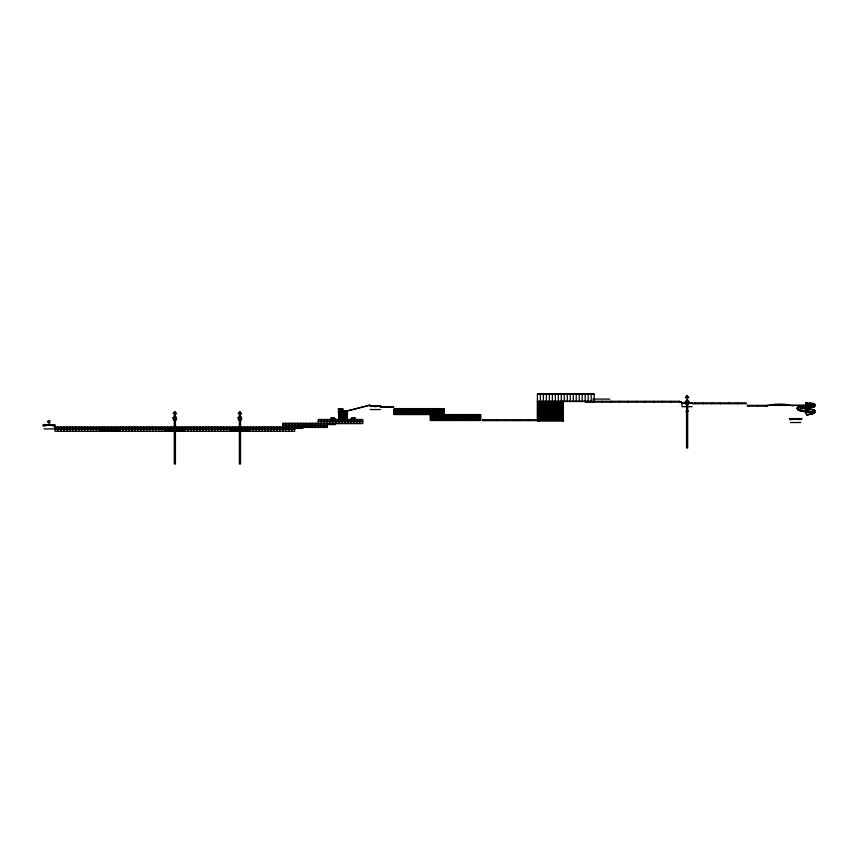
<?xml version="1.0" encoding="UTF-8"?>
<svg xmlns="http://www.w3.org/2000/svg" width="858" height="858" viewBox="0 0 858 858"><rect width="100%" height="100%" fill="white"/><g stroke="black" fill="none" stroke-linecap="round" stroke-linejoin="round"><path stroke-width="1.29" d="M557.067 411.25L557.464 411.743M559.888 411.486L560.081 412.033L560.145 411.314M815.003 405.523L814.671 404.869A8.462 0.643 5.1 0 0 807.678 403.775L805.876 403.614C805.351 409.223 806.188 399.796 805.876 403.614M351.04 418.286L355.062 417.921M805.705 411.39C805.147 412.827 807.314 406.799 804.429 408.483A7.443 0.997 7.8 0 1 798.659 406.992L798.541 406.692A1.491 1.48 18.2 0 0 797.468 407.25M806.005 408.665L804.343 408.558A7.036 0.944 7.8 0 1 799.055 407.003L798.959 406.735M806.574 408.858L807.625 408.858A7.293 0.558 5.1 0 1 813.652 409.802L814.306 409.995A1.48 1.469 -18.2 0 1 815.036 410.95L814.843 412.269A1.759 1.748 -18.2 0 1 813.802 412.955L813.159 412.891A7.057 0.536 5.1 0 0 807.324 411.979L806.198 411.958L806.145 405.641M805.737 410.8L803.882 410.51L805.78 410.381M806.005 411.368L806.284 408.773M338.46 409.427L338.417 408.73L338.277 409.427M351.233 418.264L355.212 418.103M560.102 411.432L559.748 411.937A1.92 0.815 0 0 0 559.008 411.894L557.282 412.055M687.237 400.632L686.582 400.632L687.108 399.163L687.644 400.632L686.7 400.632L687.108 399.163L687.526 400.632L687.108 401.094L687.183 399.667M797.136 408.033L797.49 407.185M812.118 406.317L813.856 406.96L814.81 405.748A1.737 1.727 -18.2 0 0 814.875 404.633M814.982 405.448L814.489 406.499A8.087 1.083 -7.8 0 1 810.091 407.872M294.669 427.155L294.669 428.389L302.96 428.389L302.96 427.155M327.209 423.326L327.209 424.549L335.499 424.549L335.499 423.326M544.219 408.129L541.72 408.419A1.384 0.59 0 0 1 542.631 408.322L542.996 408.322A1.384 0.59 0 0 1 543.661 408.451M541.419 408.365L544.294 408.151M551.415 404.74L551.383 404.633A1.92 0.815 0 0 0 550.686 404.601L548.712 404.665L551.898 404.536M551.555 416.527L551.362 416.87A1.92 0.815 0 0 0 550.664 416.849L549.163 416.956L551.726 416.559M559.706 410.671L557.014 410.757L559.877 410.65M557.539 410.853L556.981 410.692M815.003 411.797L814.392 412.795A7.99 1.073 -7.8 0 1 811.604 413.803M174.785 411.432L173.166 413.771L176.566 413.771L175.053 411.776M239.865 411.432L238.245 413.771L241.645 413.771L239.79 411.776M687.033 395.399L685.413 397.737L688.813 397.737L687.301 395.752M814.735 404.922L814.424 403.861M240.358 416.666L239.403 416.666L239.403 415.647L240.476 415.647L239.403 415.647M813.127 406.842A8.333 1.126 -7.8 0 0 814.692 406.145L814.542 405.695A8.419 0.643 5.1 0 0 807.592 404.611L805.812 404.45M544.304 408.344L543.264 408.194M548.637 416.731L549.281 416.849M548.712 416.934L549.195 416.902M557.625 411.894L557.067 411.904M814.349 406.617L814.585 404.45A8.344 0.643 5.1 0 0 807.689 403.378L805.919 403.228M175.397 415.647L174.335 415.647L175.397 415.647L174.86 417.127L174.346 415.701L175.386 415.701M240.476 416.666L239.532 416.666L239.94 415.186L240.476 416.666L239.403 416.666M803.882 410.51L801.983 410.167A8.559 1.148 7.8 0 1 797.318 408.708L797.157 407.958L798.348 409.609M800.224 408.033L805.952 406.906L806.177 408.719M814.21 412.891L814.253 412.355A8.14 0.622 5.1 0 0 807.517 411.314L806.273 411.239M814.446 403.925L814.07 403.625A1.501 1.491 -18.2 0 0 812.848 403.571L809.995 403.281M814.328 406.51L813.985 406.831A1.501 1.491 -18.2 0 1 812.762 406.778L812.108 406.145M797.565 408.655L797.876 409.792A7.851 1.062 7.8 0 0 803.882 411.443L805.63 411.765M797.468 408.247L797.146 408.397A1.748 1.737 18.2 0 0 797.747 409.523L798.015 409.363A8.044 0.611 -5.1 0 1 798.712 409.169M814.993 411.003A1.405 1.394 -18.2 0 0 814.296 410.092L813.384 410.167A7.325 0.987 -7.8 0 1 812.88 410.456M814.188 412.827L813.684 413.202A7.207 0.965 -7.8 0 1 808.182 414.714C805.458 417.149 806.241 409.084 806.263 413.481M559.706 411.625L558.419 411.84A1.384 0.59 0 0 1 557.325 411.475A1.384 0.59 0 0 0 558.419 411.926M694.755 402.863L692.567 403.721L746.181 403.721L746.181 402.863L694.755 402.863L694.755 403.721M765.443 406.134C774.291 403.378 784.351 403.528 793.264 405.898M804.257 405.898L805.683 405.373L791.837 405.373M560.092 411.743L557.346 411.915M814.328 410.07L813.792 410.221A7.733 1.04 -7.8 0 1 813.255 410.521M347.007 410.993L369.937 405.137L347.007 410.993L347.007 412.215L338.706 412.215M551.126 404.526L550.096 404.633A1.384 0.59 0 0 1 549.431 404.515M549.163 416.559A1.384 0.59 0 0 0 550.075 416.795L551.104 416.677M799.366 406.874C797.661 406.971 806.627 403.871 805.952 406.906M798.562 406.628L802.991 405.855M800.889 408L806.005 407.346M806.788 408.483L808.3 408.194M294.884 427.702L298.809 428.389L302.735 427.702M335.274 423.863L331.349 424.549L327.424 423.863M559.084 410.628L559.856 410.564M813.052 409.888L813.931 409.92M347.007 411.529L342.857 412.215L338.191 411.529M330.191 420.72L334.867 421.407L339.007 420.72M347.007 420.72L351.147 421.407L355.813 420.72M806.777 408.655L806.606 407.271L808.901 406.896A5.566 0.751 -7.8 0 0 811.55 406.166M806.112 412.14L808.933 411.679A6.135 0.826 -7.8 0 0 810.124 411.411M806.134 412.387L808.837 411.947A5.824 0.783 -7.8 0 0 809.973 411.701M806.209 411.819L807.389 411.851A7.465 0.568 5.1 0 1 813.556 412.805L813.277 413.256A6.778 0.912 -7.8 0 1 808.107 414.682L806.52 414.907L808.3 414.221M806.541 414.725L808.29 414.478A7.99 1.073 -7.8 0 0 810.049 414.157M806.606 407.271L808.826 406.478A5.534 0.74 -7.8 0 0 811.464 405.748M537.43 394.197L594.144 394.197M685.671 397.372L688.556 397.372M592.857 399.067L609.813 399.109M686.582 399.624L687.644 399.624M686.582 400.632L687.644 400.632M537.43 401.287L679.461 401.287L681.649 402.145L585.188 402.145L585.188 393.994M537.43 401.49L594.144 401.49L594.144 393.994L537.43 393.994L537.43 420.72L563.663 420.742M688.684 401.533L685.542 401.533L685.542 403.893L688.684 403.893L688.813 401.287L685.413 401.287L688.813 401.716M537.43 402.145L563.138 402.145M537.43 402.499L563.138 402.499M681.649 402.767L685.939 402.767M688.524 402.767L692.567 402.767M682.228 402.906L686.025 402.863M688.373 402.906L691.838 402.906M681.649 403.174L685.799 403.174M688.427 403.174L692.567 403.174M537.43 403.71L563.138 403.71M685.853 403.732L688.373 403.732M537.43 404.622L563.138 404.622M537.43 404.933L563.138 404.933M767.513 405.373L767.513 406.134L747.436 406.134L747.436 405.373L805.683 405.373M369.862 405.641L380.78 405.641M370.431 405.78L380.212 405.78M537.43 405.845L563.138 405.845M369.862 406.038L380.78 406.038M537.43 406.145L563.138 406.145M372.286 406.209L378.357 406.209M374.067 406.606L376.576 406.606M692.192 406.681L682.035 406.681L682.035 403.174M537.43 407.357L563.138 407.357M537.43 408.269L563.138 408.269M537.43 408.569L563.138 408.569M370.248 409.545L380.405 409.545M537.43 409.792L563.138 409.792M394.047 410.038L444.337 410.038M394.047 410.296L444.337 410.296M537.43 410.703L563.138 410.703M537.43 411.003L563.138 411.003M338.706 411.261L346.836 411.261M394.047 411.454L444.337 411.454M394.047 411.711L444.337 411.711M338.191 411.872L346.857 411.754M338.706 412.022L346.857 412.022M537.43 411.915L563.138 411.915M537.43 412.215L563.138 412.215M338.728 412.526L346.868 412.526M338.728 412.795L346.868 412.795M239.897 412.902L239.897 415.476M394.047 412.87L444.337 412.87M537.43 413.127L563.138 413.127M338.738 413.288L346.889 413.288M173.423 413.395L176.308 413.395M238.503 413.395L241.388 413.395M537.43 413.438L563.138 413.438M338.738 413.556L346.889 413.556M338.76 414.049L346.9 414.049L347.007 421.407M338.76 414.317L346.9 414.317M394.047 414.285L444.337 414.285M537.43 414.35L563.138 414.35M537.43 414.65L563.138 414.65M430.351 414.822L480.63 414.822M338.771 415.09L346.911 415.09M174.914 415.476L174.817 412.902M239.414 415.701L240.465 415.701M338.781 415.851L346.932 415.851M430.351 415.98L480.63 415.98M537.43 415.862L563.138 415.862M430.351 416.237L480.63 416.237M174.335 416.666L175.397 416.666M338.803 416.613L346.943 416.613M537.43 416.774L563.138 416.774M537.43 417.085L563.138 417.085M338.813 417.117L346.954 417.117M338.813 417.385L346.954 417.385M173.295 417.556L176.437 417.556L176.437 419.916L173.295 419.916L173.166 417.31L176.566 417.31L173.166 417.749M238.374 417.556L241.506 417.556L241.506 419.916L238.374 419.916L238.245 417.31L241.645 417.31L238.245 417.749M430.351 417.664L480.63 417.664M338.835 417.878L346.975 417.878M338.835 418.146L346.975 418.146M537.43 418.296L563.138 418.296M346.986 418.65L338.846 418.65L339.007 421.407M430.351 418.822L480.63 418.822M346.986 418.919L338.846 418.919L338.706 410.993L346.836 410.993L346.889 414.317M790.132 419.015L801.061 419.015M430.351 419.079L480.63 419.079M537.43 419.208L563.138 419.208M537.43 419.508L563.138 419.508M789.521 419.583L792.041 419.583M799.152 419.583L801.672 419.583M318.329 419.755L362.698 419.755M563.138 420.613L482.561 420.613L482.561 419.755L537.43 419.755M338.878 420.173L347.007 420.173M430.351 420.238L480.63 420.238M338.878 420.441L347.007 420.441M537.43 420.42L563.138 420.42M537.923 421.085L539.307 421.085M318.329 421.407L362.698 421.407M318.329 421.675L362.698 421.675M790.518 422.522L800.675 422.522M318.329 423.326L282.829 423.326L282.829 431.263M282.829 423.595L362.698 423.595L362.698 419.487L318.329 419.487L318.329 427.423M42.9 425L55.244 425M43.501 425.15L54.644 425.15M282.829 425.246L327.209 425.246M43.608 425.407L54.537 425.407M282.829 425.504L327.209 425.504M42.997 425.976L45.517 425.976M52.628 425.976L55.148 425.976M327.209 427.155L55.062 427.155L55.062 431.263L294.669 431.263L294.669 423.326M55.062 427.423L327.209 427.423L327.209 419.487M43.994 428.914L54.151 428.914M55.062 429.075L294.669 429.075M55.062 429.343L294.669 429.343M99.431 430.995L120.141 430.995M164.511 430.995L185.221 430.995M229.59 430.995L250.3 430.995M338.792 408.73L342.825 408.805L342.964 411.872M338.792 408.923L342.707 408.955L342.771 412.022M331.102 417.921L334.974 418.286M330.802 418.103L334.781 418.264M806.316 410.853L807.582 410.939A8.376 0.643 5.1 0 1 814.51 412.022L814.65 412.473A8.29 1.115 -7.8 0 1 814.081 412.795M799.71 409.716A1.491 1.48 18.2 0 1 798.927 409.985L798.219 410.017A7.475 1.008 7.8 0 0 803.925 411.583L805.619 411.904M798.927 409.985L798.09 409.759M813.384 413.03L812.526 412.902A1.405 1.394 -18.2 0 1 812.054 412.312M805.941 402.595L807.485 402.724M805.769 404.837L807.539 404.997A8.237 0.633 5.1 0 1 814.339 406.059L814.639 406.252M807.378 409.556L808.676 409.695M808.901 402.885L812.848 403.571M806.563 408.762L807.668 408.944A7.679 0.59 5.1 0 1 814.017 409.931L814.306 409.995M805.694 411.196L801.994 410.542A8.408 1.137 7.8 0 1 797.414 409.116M810.595 405.351L811.346 405.502M798.98 406.66L799.731 407.132A1.748 1.737 18.2 0 1 800.128 407.84M747.436 405.373L749.506 406.134M482.561 419.755L484.899 420.613M549.163 416.72L548.927 416.538A1.384 0.59 0 0 0 550.075 416.881M813.952 403.989L814.542 404.547M799.753 407.057L800.224 407.861M239.822 416.666L239.94 415.186L239.822 416.666L239.779 415.701M806.381 413.384L806.52 414.468M806.563 406.831L806.423 405.523M787.14 404.493L787.14 405.373M772.211 404.493L772.211 405.373M757.475 405.373L757.475 406.134M737.612 402.863L737.612 403.721M729.043 402.863L729.043 403.721M720.473 402.863L720.473 403.721M711.904 402.863L711.904 403.721M703.335 402.863L703.335 403.721M687.687 403.046L687.687 447.983L686.539 447.983L686.539 403.046M679.461 401.287L679.461 402.145M670.892 401.287L670.892 402.145M662.322 401.287L662.322 402.145M653.753 401.287L653.753 402.145M645.184 401.287L645.184 402.145M636.615 401.287L636.615 402.145M628.045 401.287L628.045 402.145M619.465 401.287L619.465 402.145M610.896 401.287L610.896 402.145M602.327 401.287L602.327 402.145M593.757 401.287L593.757 402.145M591.162 393.994L591.162 401.49M588.17 393.994L588.17 401.49M582.207 393.994L582.207 401.49M579.214 393.994L579.214 401.49M576.233 393.994L576.233 401.49M573.251 393.994L573.251 401.49M570.259 393.994L570.259 401.49M567.277 393.994L567.277 401.49M564.296 393.994L564.296 401.49M563.138 400.986L563.138 421.214M561.304 393.994L561.304 401.49M558.322 393.994L558.322 401.49M555.34 393.994L555.34 401.49M554.568 401.287L554.568 402.145M554.568 419.755L554.568 420.613M552.348 393.994L552.348 401.49M549.367 393.994L549.367 401.49M546.385 393.994L546.385 401.49M545.999 401.287L545.999 402.145M545.999 419.755L545.999 420.613M543.393 393.994L543.393 401.49M540.411 393.994L540.411 401.49M539.307 420.613L539.307 421.214L537.923 421.214L537.923 420.613M528.86 419.755L528.86 420.613M520.291 420.613L520.291 419.755L517.953 420.613L517.953 419.755M514.285 419.755L514.285 420.613M505.705 419.755L505.705 420.613M497.136 419.755L497.136 420.613M477.681 414.564L477.681 420.495M474.721 414.564L474.721 420.495M471.761 414.564L471.761 420.495M468.8 414.564L468.8 420.495M465.84 414.564L465.84 420.495M462.891 414.564L462.891 420.495M459.931 414.564L459.931 420.495M456.971 414.564L456.971 420.495M454.011 414.564L454.011 420.495M451.051 414.564L451.051 420.495M448.091 414.564L448.091 420.495M445.141 414.564L445.141 420.495M444.337 414.543L444.337 408.612L394.047 408.612L394.047 414.543L480.63 414.564L480.63 420.495L430.351 420.495L430.351 414.564M442.181 414.564L442.181 420.495M441.377 408.612L441.377 414.543M439.221 414.564L439.221 420.495M438.417 408.612L438.417 414.543M436.261 414.564L436.261 420.495M435.456 408.612L435.456 414.543M433.301 414.564L433.301 420.495M432.507 408.612L432.507 414.543M429.547 408.612L429.547 414.543M426.587 408.612L426.587 414.543M423.627 408.612L423.627 414.543M420.667 408.612L420.667 414.543M417.717 408.612L417.717 414.543M414.757 408.612L414.757 414.543M411.797 408.612L411.797 414.543M408.837 408.612L408.837 414.543M405.877 408.612L405.877 414.543M402.928 408.612L402.928 414.543M399.967 408.612L399.967 414.543M397.007 408.612L397.007 414.543M359.738 419.487L359.738 423.595M356.789 419.487L356.789 423.595M355.298 420.173L355.298 421.407M353.828 419.487L353.828 423.595M351.147 420.173L351.147 421.407M350.868 419.487L350.868 423.595M347.908 419.487L347.908 423.595M344.948 419.755L344.948 423.595M343.543 411.872L342.17 411.872M342.857 410.993L342.943 420.441M341.999 419.755L341.999 423.595M339.039 419.487L339.039 423.595M336.079 419.487L336.079 423.595M334.867 420.173L334.867 421.407M333.119 419.487L333.119 423.595M330.716 420.173L330.716 421.407M330.158 419.487L330.158 423.595M324.249 419.487L324.249 427.423M321.289 419.487L321.289 427.423M315.369 423.326L315.369 427.423M312.409 423.326L312.409 427.423M309.459 423.326L309.459 427.423M306.499 423.326L306.499 427.423M303.539 423.326L303.539 427.423M300.579 423.326L300.579 427.423M299.506 427.702L298.123 427.702M298.809 427.155L298.809 428.389M297.619 423.326L297.619 427.423M291.709 423.326L291.709 431.263M288.749 423.326L288.749 431.263M285.789 423.326L285.789 431.263M279.88 427.155L279.88 431.263M276.919 427.155L276.919 431.263M273.959 427.155L273.959 431.263M270.999 427.155L270.999 431.263M268.039 427.155L268.039 431.263M265.09 427.155L265.09 431.263M262.13 427.155L262.13 431.263M259.17 427.155L259.17 431.263M256.21 427.155L256.21 431.263M253.249 427.155L253.249 431.263M250.3 427.155L250.3 431.263M247.34 427.155L247.34 431.263M244.38 427.155L244.38 431.263M241.42 427.155L241.42 431.263M240.894 427.155L238.985 427.155M240.519 419.069L240.519 464.006L239.371 464.006L239.371 419.069M240.304 415.701L240.304 416.613M238.46 427.155L238.46 431.263M235.5 427.155L235.5 431.263M232.55 427.155L232.55 431.263M229.59 427.155L229.59 431.263M226.63 427.155L226.63 431.263M223.67 427.155L223.67 431.263M220.71 427.155L220.71 431.263M217.76 427.155L217.76 431.263M214.8 427.155L214.8 431.263M211.84 427.155L211.84 431.263M208.88 427.155L208.88 431.263M205.92 427.155L205.92 431.263M202.971 427.155L202.971 431.263M200.011 427.155L200.011 431.263M197.05 427.155L197.05 431.263M194.09 427.155L194.09 431.263M191.13 427.155L191.13 431.263M188.181 427.155L188.181 431.263M185.221 427.155L185.221 431.263M182.261 427.155L182.261 431.263M179.301 427.155L179.301 431.263M176.34 427.155L176.34 431.263M175.826 427.155L173.906 427.155M175.44 419.069L175.44 464.006L174.292 464.006L174.292 419.069M174.796 415.701L174.796 416.613M173.391 427.155L173.391 431.263M170.431 427.155L170.431 431.263M167.471 427.155L167.471 431.263M164.511 427.155L164.511 431.263M161.551 427.155L161.551 431.263M158.591 427.155L158.591 431.263M155.641 427.155L155.641 431.263M152.681 427.155L152.681 431.263M149.721 427.155L149.721 431.263M146.761 427.155L146.761 431.263M143.801 427.155L143.801 431.263M140.851 427.155L140.851 431.263M137.891 427.155L137.891 431.263M134.931 427.155L134.931 431.263M131.971 427.155L131.971 431.263M129.011 427.155L129.011 431.263M126.062 427.155L126.062 431.263M123.102 427.155L123.102 431.263M120.141 427.155L120.141 431.263M117.181 427.155L117.181 431.263M114.221 427.155L114.221 431.263M111.272 427.155L111.272 431.263M108.312 427.155L108.312 431.263M105.352 427.155L105.352 431.263M102.392 427.155L102.392 431.263M99.431 427.155L99.431 431.263M96.482 427.155L96.482 431.263M93.522 427.155L93.522 431.263M90.562 427.155L90.562 431.263M87.602 427.155L87.602 431.263M84.642 427.155L84.642 431.263M81.682 427.155L81.682 431.263M78.732 427.155L78.732 431.263M75.772 427.155L75.772 431.263M72.812 427.155L72.812 431.263M69.852 427.155L69.852 431.263M66.892 427.155L66.892 431.263M63.942 427.155L63.942 431.263M60.982 427.155L60.982 431.263M58.022 427.155L58.022 431.263M799.688 409.792A1.491 1.48 18.2 0 1 798.905 410.06M813.094 413.159A8.29 1.115 -7.8 0 1 811.754 413.524M811.775 407.207A8.333 1.126 -7.8 0 1 810.156 407.571M557.775 410.778A1.384 0.59 0 0 1 558.451 410.671L558.805 410.671A1.384 0.59 0 0 1 559.47 410.789M557.518 410.971A1.384 0.59 0 0 1 558.451 410.757L558.805 410.757A1.384 0.59 0 0 1 559.47 410.875M549.753 415.744A1.384 0.59 0 0 1 550.107 415.701L550.471 415.701A1.384 0.59 0 0 1 550.815 415.744M47.619 421.557C49.796 427.091 51.748 417.288 47.619 421.557M174.86 415.186L174.86 417.127L174.86 415.186M611.593 401.48L610.21 401.823L611.593 401.48M393.672 406.917L380.405 407.142L393.672 406.917M688.073 411.132L686.153 411.486L688.073 411.132M801.769 418.607L789.424 418.607L801.769 418.715M335.553 420.72L334.17 421.064L335.553 420.72M351.834 420.72L350.461 421.064L351.834 420.72"/></g></svg>
